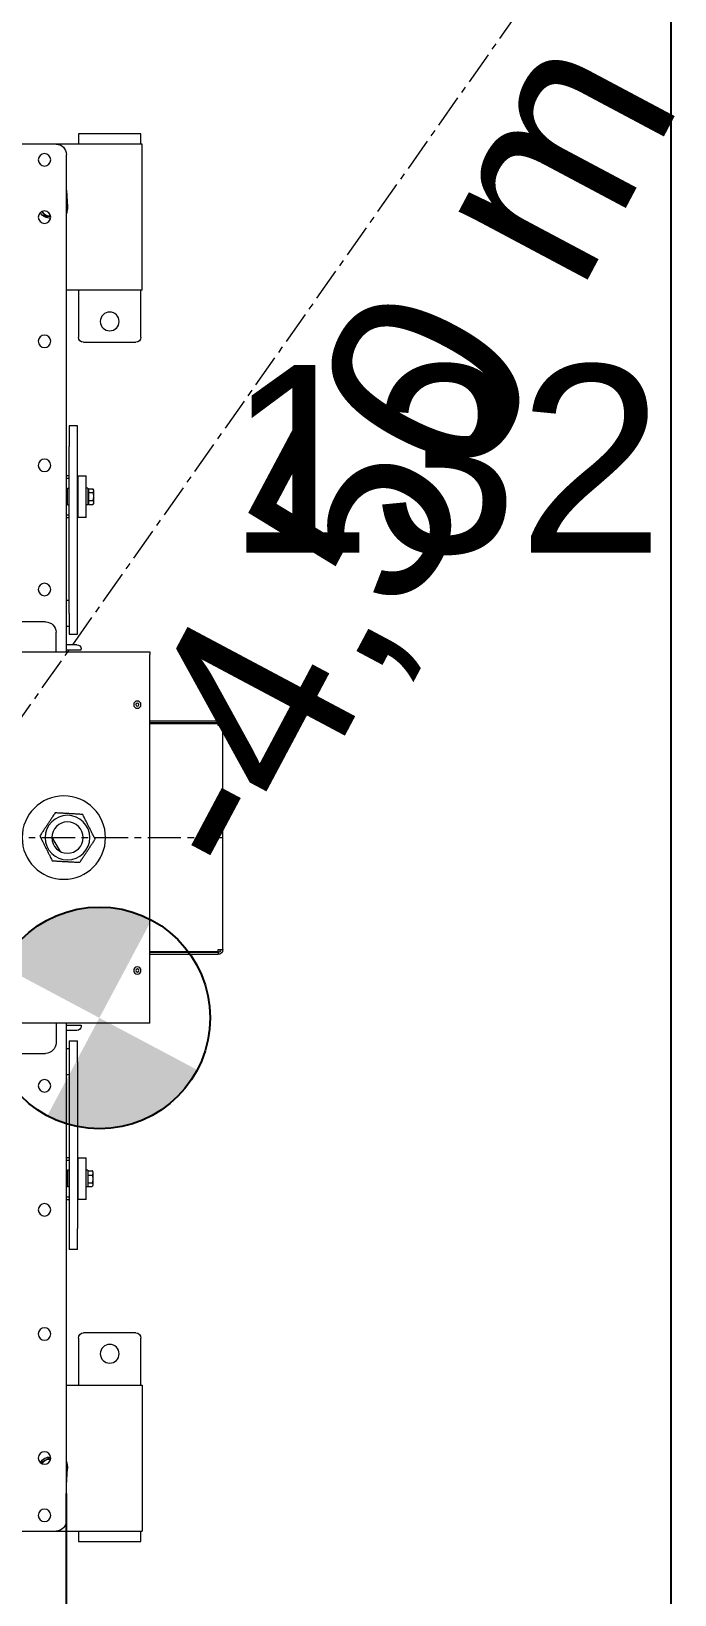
# Model space of a CAD drawing. Header units: millimetres. Extents: x 3220 to 226993, y 817 to 176024.
# Drawn here: x 18186 to 18803, y 162266 to 163765 of the extents above; entities that cross this region are included whole.
import ezdxf

# ---------------------------------------------------------------- set-up
doc = ezdxf.new("R2010")
doc.units = ezdxf.units.MM
doc.linetypes.add('AXES', pattern=[50.8, 31.75, -6.35, 6.35, -6.35])
doc.layers.add('Axe', color=1, linetype='AXES', lineweight=9)
doc.layers.add('Repère', color=76, linetype='Continuous')
doc.layers.add('Schraffur', color=7, linetype='Continuous', lineweight=9, true_color=0x1e1e47)
doc.layers.add('Sichtbare Kanten(DIN)', color=7, linetype='Continuous', lineweight=50, true_color=0x3f3f3f)
doc.styles.add('ARIAL_BOLD', font='arial.ttf')
doc.styles.get("Standard").update_dxf_attribs({"font": 'arial.ttf'})

# ---------------------------------------------------------------- blocks, each defined once
blk = doc.blocks.new('Level -3.5 et0m')
h = blk.add_hatch(color=6)
h.dxf.hatch_style = 1
h.paths.add_polyline_path([(10857.8, -10922.9), (10951.6, -10972.9), (11001.6, -10879, 0.414214)])
h.paths.add_polyline_path([(10901.7, -11066.7, 0.414214), (11045.5, -11022.8), (10951.6, -10972.9)])
blk.add_lwpolyline([(11500, -9800), (9950, -9800), (9950, -12000), (11500, -12000)], close=True)
at = {"color": 6}
blk.add_circle((10951.6, -10972.9), 106.3, dxfattribs=at)
at = {"layer": 'Axe', "color": 4}
blk.add_line((11500, -9800), (9950, -12000), dxfattribs=at)
at = {"color": 6, "insert": (11135.6, -10871), "char_height": 182.25, "width": 958.832, "attachment_point": 7, "rotation": 61.9686, "style": 'ARIAL_BOLD'}
blk.add_mtext('-4,50 m', dxfattribs=at)
blk = doc.blocks.new('be 500 pied TC')
at = {"layer": 'Schraffur', "lineweight": 0}
h = blk.add_hatch(dxfattribs=at)
h.set_pattern_fill('ANSI31', color=5, scale=254, angle=105, style=0)
h.set_pattern_definition([(150, (-1626.428, -579.05), (-15.875, -27.4963), [])])
edge = h.paths.add_edge_path()
edge.add_ellipse((0, 149), major_axis=(1, 15), ratio=1, start_angle=0, end_angle=360)
at = {"color": 6}
blk.add_lwpolyline([(629, 690), (979, 690), (979, 150), (629, 150)], dxfattribs=at)
at = {"layer": 'Axe'}
blk.add_line((0, 783.1), (0, 0), dxfattribs=at)
at = {"layer": 'Sichtbare Kanten(DIN)', "color": 5, "lineweight": 0}
for p, q in [((-178.1, 770), (-178.1, 70)), ((178.1, 70), (178.1, 770)), ((-665, 160), (-665, 680)), ((665, 680), (665, 160)), ((-206.9, 170), (-206.9, 670)), ((206.9, 670), (206.9, 170)), ((-665, 77.5), (-665, 160)), ((-178.1, 150), (-655, 150)), ((-621, 150), (-605, 149)), ((-525, 77.5), (-525, 150)), ((-347, 147.5), (-347, 150)), ((-344.5, 147.5), (-344.5, 150)), ((-331, 149.1), (-331, 150)), ((-323, 149.1), (-323, 150)), ((-309.5, 150), (-309.5, 147.5)), ((-307, 150), (-307, 147.5)), ((-227.5, 147.5), (-227.5, 150)), ((-202.5, 147.5), (-202.5, 150)), ((-179.4, 160), (-196.9, 160)), ((-185, 140), (-185, 150)), ((-180, 150), (-180, 136)), ((-178.1, 160), (-179.4, 160)), ((178.1, 160), (179.4, 160)), ((655, 150), (178.1, 150)), ((179.4, 160), (196.9, 160)), ((180, 150), (180, 136)), ((185, 140), (185, 150)), ((202.5, 147.5), (202.5, 150)), ((227.5, 147.5), (227.5, 150)), ((307, 147.5), (307, 150)), ((309.5, 147.5), (309.5, 150)), ((323, 149.1), (323, 150)), ((331, 149.1), (331, 150)), ((344.5, 150), (344.5, 147.5)), ((347, 150), (347, 147.5)), ((525, 150), (525, 77.5)), ((621, 150), (605, 149)), ((665, 160), (665, 77.5)), ((-675, 138.5), (-665, 138.5)), ((-675, 78.5), (-675, 138.5)), ((-525, 138.5), (-480, 138.5)), ((-395, 147.5), (-375, 147.5)), ((-395, 139.5), (-395, 147.5)), ((-375, 139.5), (-395, 139.5)), ((-215, 147.5), (-375, 147.5)), ((-215, 139.5), (-375, 139.5)), ((-347, 139), (-347, 139.5)), ((-347, 139), (-307, 139)), ((-347, 139), (-347, 131)), ((-344.5, 139), (-344.5, 139.5)), ((-319, 149.1), (-335, 149.1)), ((-335, 149.1), (-335, 147.5)), ((-331, 139), (-331, 139.5)), ((-323, 139), (-323, 139.5)), ((-319, 149.1), (-319, 147.5)), ((-309.5, 139.5), (-309.5, 139)), ((-307, 139), (-307, 139.5)), ((-307, 131), (-307, 139)), ((-215, 147.5), (-195, 147.5)), ((-195, 139.5), (-215, 139.5)), ((-195, 147.5), (-195, 139.5)), ((-180, 136), (-181, 136)), ((180, 136), (181, 136)), ((195, 147.5), (215, 147.5)), ((195, 147.5), (195, 139.5)), ((215, 139.5), (195, 139.5)), ((215, 147.5), (375, 147.5)), ((215, 139.5), (375, 139.5)), ((307, 139), (307, 139.5)), ((307, 139), (347, 139)), ((307, 139), (307, 131)), ((309.5, 139), (309.5, 139.5)), ((319, 149.1), (335, 149.1)), ((319, 147.5), (319, 149.1)), ((323, 139), (323, 139.5)), ((331, 139), (331, 139.5)), ((335, 147.5), (335, 149.1)), ((344.5, 139.5), (344.5, 139)), ((347, 139), (347, 139.5)), ((347, 131), (347, 139)), ((375, 147.5), (395, 147.5)), ((395, 139.5), (375, 139.5)), ((395, 139.5), (395, 147.5)), ((480, 138.5), (525, 138.5)), ((665, 138.5), (675, 138.5)), ((675, 138.5), (675, 78.5)), ((-475, 133.5), (-475, 83.5)), ((-307, 131), (-347, 131)), ((-335, 129.4), (-335, 131)), ((-335, 129.4), (-319, 129.4)), ((-334.5, 128.8), (-334.5, 124.7)), ((-334.5, 128.8), (-330.9, 128.8)), ((-333.5, 124.1), (-334.4, 124.6)), ((-333.5, 124.1), (-332.7, 124.1)), ((-332.8, 128.8), (-332.8, 129.4)), ((-332.7, 124.1), (-327.2, 124.1)), ((-330.9, 128.8), (-330.9, 124.7)), ((-330.9, 128.8), (-323.4, 128.8)), ((-327.2, 124.1), (-321.5, 124.1)), ((-323.4, 128.8), (-323.4, 124.7)), ((-323.4, 128.8), (-319.5, 128.8)), ((-321.5, 124.1), (-320.5, 124.1)), ((-321.2, 128.8), (-321.2, 129.4)), ((-320.5, 124.1), (-319.6, 124.6)), ((-319.5, 128.8), (-319.5, 124.7)), ((-319, 129.4), (-319, 131)), ((347, 131), (307, 131)), ((319, 129.4), (319, 131)), ((319, 129.4), (335, 129.4)), ((319.5, 129.4), (319.5, 125.3)), ((320.5, 124.7), (319.7, 125.1)), ((320.5, 124.7), (321.6, 124.7)), ((321.6, 124.7), (327.4, 124.7)), ((323.6, 129.4), (323.6, 125.3)), ((327.4, 124.7), (332.8, 124.7)), ((331.1, 129.4), (331.1, 125.3)), ((332.8, 124.7), (333.5, 124.7)), ((333.5, 124.7), (334.3, 125.1)), ((334.5, 129.4), (334.5, 125.3)), ((335, 129.4), (335, 131)), ((475, 83.5), (475, 133.5)), ((-665, 78.5), (-675, 78.5)), ((-525, 77.5), (-665, 77.5)), ((-480, 78.5), (-525, 78.5)), ((525, 78.5), (480, 78.5)), ((525, 77.5), (665, 77.5)), ((675, 78.5), (665, 78.5)), ((-178.1, 70), (-175.6, 70)), ((175.6, 70), (-175.6, 70)), ((-112, 70), (-112, 4.6)), ((-110, 4.6), (-110, 70)), ((-109.5, 70), (-109.5, 4.6)), ((109.5, 4.6), (109.5, 70)), ((110, 70), (110, 4.6)), ((112, 4.6), (112, 70)), ((178.1, 70), (175.6, 70)), ((-110, 4.6), (-112, 4.6)), ((-107.4, 4.6), (-109.5, 4.6)), ((-107.4, 0), (-107.4, 4.6)), ((107.4, 0), (-107.4, 0)), ((109.5, 4.6), (107.4, 4.6)), ((107.4, 4.6), (107.4, 0)), ((110, 4.6), (112, 4.6))]:
    blk.add_line(p, q, dxfattribs=at)
for centre, radius in [((0, 152.5), 40), ((-650, 171), 6), ((-595, 171), 6), ((-476, 171), 6), ((-357, 171), 6), ((-238, 171), 6), ((0, 149), 21.4), ((238, 171), 6), ((357, 171), 6), ((476, 171), 6), ((595, 171), 6), ((650, 171), 6), ((0, 149), 15), ((-495, 108.5), 9), ((495, 108.5), 9), ((-127.5, 82), 3.5), ((-127.5, 82), 1.5), ((127.5, 82), 3.5), ((127.5, 82), 1.5)]:
    blk.add_circle(centre, radius, dxfattribs=at)
for centre, radius, start, end in [((-604, 166), 8, 60, 64.62), ((-604, 166), 8, 0, 60), ((-604, 166), 10, 354.7033, 63.4059), ((-604, 166), 8, 353.4892, 0), ((-196.9, 170), 10, 180, 270), ((196.9, 170), 10, 270, 0), ((604, 166), 10, 116.5941, 185.2967), ((604, 166), 8, 150, 186.5108), ((604, 166), 8, 115.38, 150), ((-655, 160), 10, 180, 270), ((-604, 166), 17, 266.5286, 289.7499), ((604, 166), 17, 250.2501, 273.4714), ((655, 160), 10, 270, 0), ((-480, 133.5), 5, 0, 90), ((-181, 140), 4, 180, 270), ((181, 140), 4, 270, 0), ((480, 133.5), 5, 90, 180), ((-480, 83.5), 5, 270, 0), ((480, 83.5), 5, 180, 270), ((-107.4, 4.6), 4.6, 180, 270), ((-105, 5), 5, 180, 196.2602), ((-107.4, 4.6), 2.6, 180, 270), ((107.4, 4.6), 2.6, 270, 0), ((107.4, 4.6), 4.6, 270, 0), ((105, 5), 5, 343.7398, 0)]:
    blk.add_arc(centre, radius, start, end, dxfattribs=at)
for points, weights in [([(-600.6, 173.3), (-600.3, 173.1), (-600, 172.9)], [1.00947573943, 1.0055491889, 1]), ([(-600, 172.9), (-598.1, 171.9), (-596, 170.6)], [1, 1.0379548493, 1]), ([(-596, 170.6), (-596, 168.1), (-596, 166)], [1, 1.0379548493, 1]), ([(-596, 166), (-596, 165.5), (-596, 165.1)], [1, 1.00784925661, 1.01245198054]), ([(-23.7, 160.9), (-12.6, 168.2), (-1.5, 175.5)], [1, 1.15470053838, 1]), ([(-1.5, 175.5), (10.3, 169.6), (22.2, 163.6)], [1, 1.15470053838, 1]), ([(594.8, 166), (596, 168.1), (597.1, 170)], [1, 1.0379548493, 1]), ([(595.3, 165), (595.1, 165.5), (594.8, 166)], [1.01348563142, 1.00876860042, 1]), ([(597.1, 170), (598.1, 171.9), (599.4, 174)], [1, 1.0379548493, 1]), ([(599.4, 174), (599.8, 174), (600.2, 174)], [1, 1.00618396698, 1.0103528319]), ([(-22.2, 134.4), (-23, 147.7), (-23.7, 160.9)], [1, 1.15470053838, 1]), ([(22.2, 163.6), (23, 150.3), (23.7, 137.1)], [1, 1.15470053838, 1]), ([(23.7, 137.1), (12.6, 129.8), (1.5, 122.5)], [1, 1.15470053838, 1]), ([(-334.5, 124.7), (-333.5, 124.1), (-332.7, 124.1)], [1, 1.0379548493, 1]), ([(-332.7, 124.1), (-331.9, 124.1), (-330.9, 124.7)], [1, 1.0379548493, 1]), ([(-330.9, 124.7), (-328.9, 124.1), (-327.2, 124.1)], [1, 1.0379548493, 1]), ([(-327.2, 124.1), (-325.4, 124.1), (-323.4, 124.7)], [1, 1.0379548493, 1]), ([(-323.4, 124.7), (-322.4, 124.1), (-321.5, 124.1)], [1, 1.0379548493, 1]), ([(-321.5, 124.1), (-320.5, 124.1), (-319.5, 124.7)], [1, 1.0379548493, 1]), ([(-319.5, 124.7), (-319.6, 124.6), (-319.6, 124.6)], [1, 1.00204988899, 1.00387835463]), ([(1.5, 122.5), (-10.3, 128.4), (-22.2, 134.4)], [1, 1.15470053838, 1]), ([(319.7, 125.1), (319.6, 125.2), (319.5, 125.3)], [1.00807786391, 1.00459529711, 1]), ([(319.5, 125.3), (320.6, 124.7), (321.6, 124.7)], [1, 1.0379548493, 1]), ([(321.6, 124.7), (322.5, 124.7), (323.6, 125.3)], [1, 1.0379548493, 1]), ([(323.6, 125.3), (325.6, 124.7), (327.4, 124.7)], [1, 1.0379548493, 1]), ([(327.4, 124.7), (329.1, 124.7), (331.1, 125.3)], [1, 1.0379548493, 1]), ([(331.1, 125.3), (332, 124.7), (332.8, 124.7)], [1, 1.0379548493, 1]), ([(332.8, 124.7), (333.6, 124.7), (334.5, 125.3)], [1, 1.0379548493, 1])]:
    blk.add_rational_spline(points, weights, degree=2, dxfattribs=at)
blk = doc.blocks.new('116 pied')
blk.add_blockref('be 500 pied TC', (0, -420))
blk = doc.blocks.new('132 pied')
at = {"xscale": -1}
blk.add_blockref('116 pied', (0, 0), dxfattribs=at)

msp = doc.modelspace()

# ---------------------------------------------------------------- block references
msp.add_blockref('Level -3.5 et0m', (7300, 173791.8))
at = {"rotation": 89.99999999999999}
msp.add_blockref('132 pied', (17950, 162991.8), dxfattribs=at)

# ---------------------------------------------------------------- texts
at = {"layer": 'Repère', "insert": (18373.4, 163445), "char_height": 180, "attachment_point": 1}
msp.add_mtext_dynamic_manual_height_columns('132', width=631.382, gutter_width=12.5, heights=[0], dxfattribs=at)

doc.saveas('drawing.dxf')
